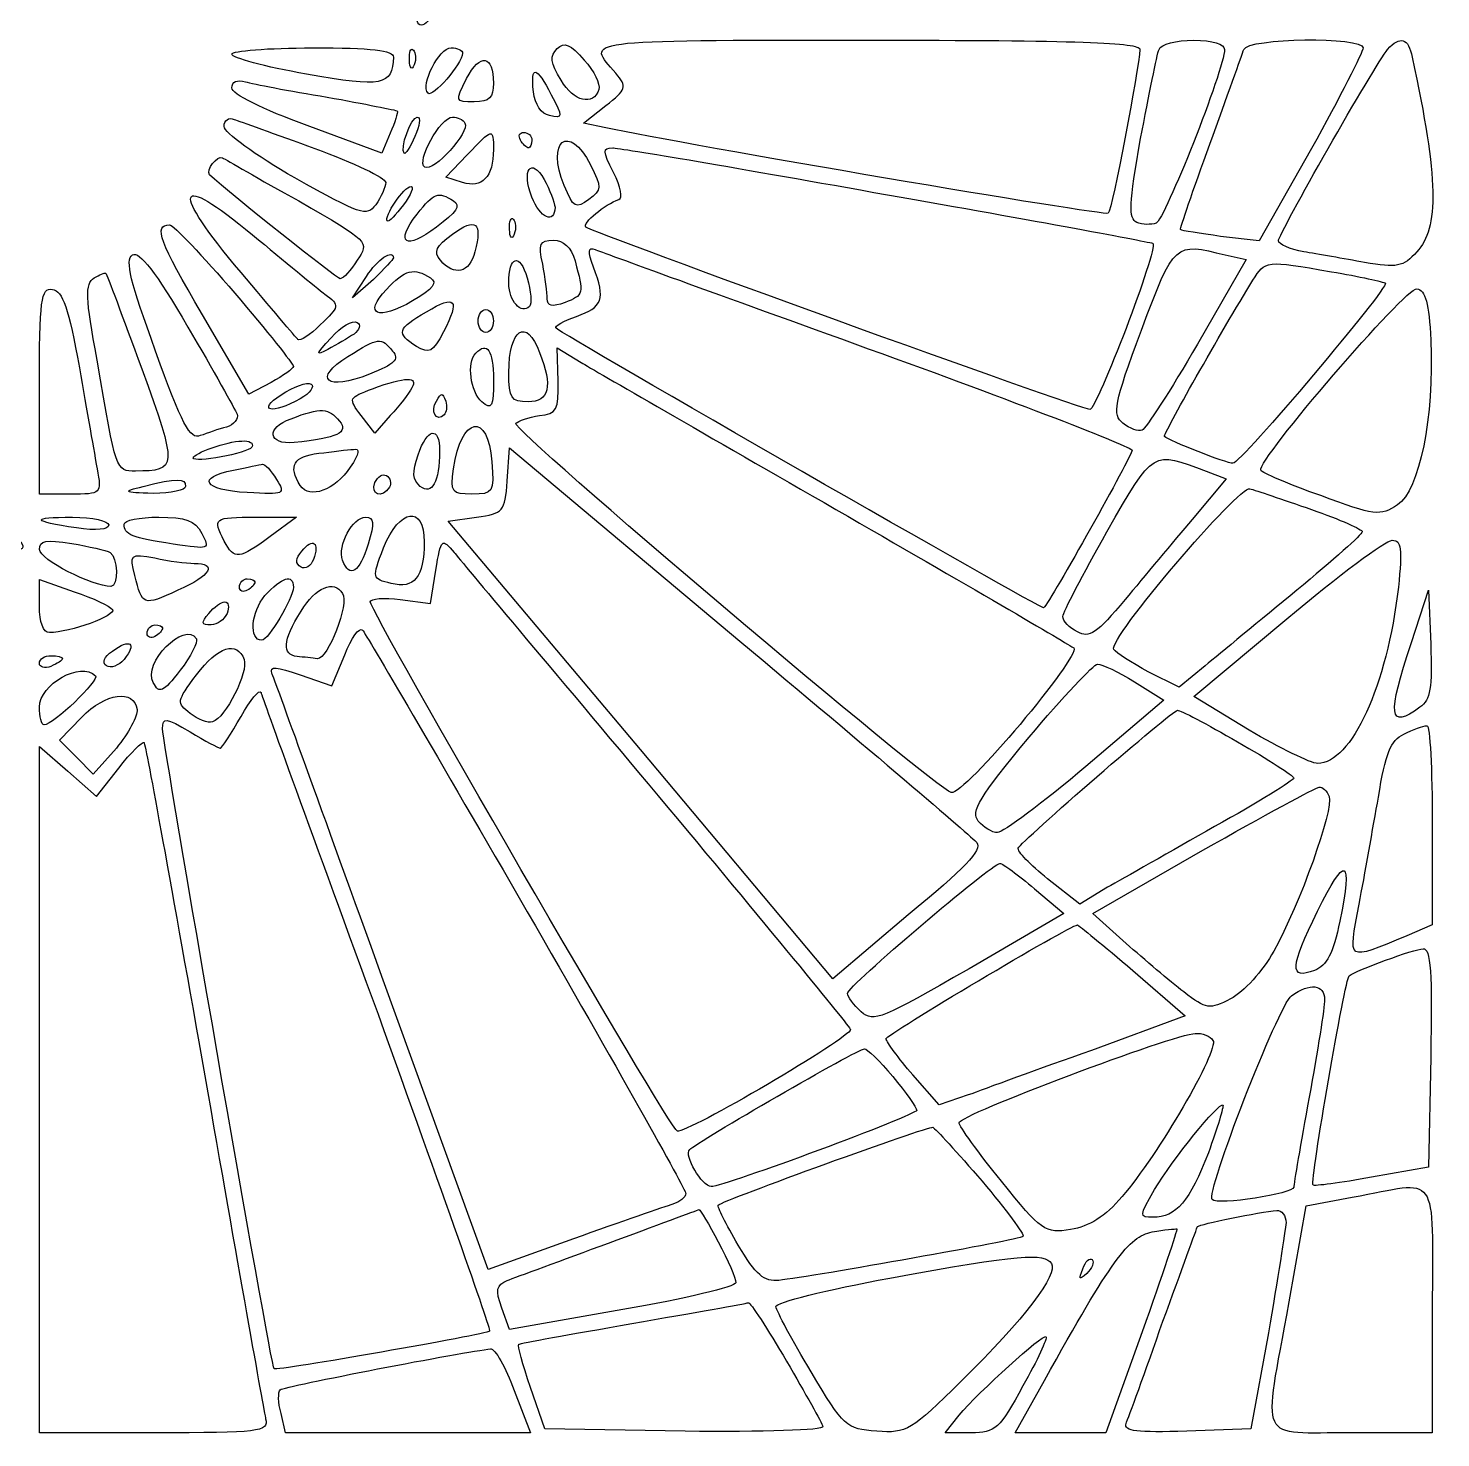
# Model space of a CAD drawing. Extents: x 10 to 239, y 73 to 305.
# Drawn here: x 121.5 to 173.3, y 106.7 to 158.4 of the extents above; entities that cross this region are included whole.
import ezdxf

# ---------------------------------------------------------------- set-up
doc = ezdxf.new("R2010")
doc.units = 0
doc.layers.get('0').update_dxf_attribs({"linetype": 'CONTINUOUS'})

msp = doc.modelspace()

# ---------------------------------------------------------------- linework, layer by layer
at = {"color": 7}
for points in [[(137.442222, 157.494111), (137.442222, 157.494111)], [(162.277778, 157.635222), (162.277778, 157.635222)], [(165.382222, 157.635222), (165.382222, 157.635222)], [(170.462222, 157.691667), (170.462222, 157.691667)], [(134.902222, 157.353), (134.902222, 157.353)], [(135.664222, 157.070778), (135.664222, 157.070778)], [(172.268444, 157.353), (172.268444, 157.353)], [(138.571111, 156.393444), (138.571111, 156.393444)], [(140.687778, 155.970111), (140.687778, 155.970111)], [(142.437556, 156.167667), (142.437556, 156.167667)], [(132.475111, 155.885444), (132.475111, 155.885444)], [(142.691556, 154.756556), (141.873111, 154.925889), (142.691556, 155.575)], [(137.526889, 154.925889), (137.526889, 154.925889)], [(134.789333, 154.559), (134.478889, 153.825222), (131.741333, 154.841222)], [(135.692444, 154.446111), (135.692444, 154.446111)], [(132.023556, 153.994556), (132.023556, 153.994556)], [(138.571111, 153.966333), (138.571111, 153.966333)], [(139.982222, 154.305), (139.982222, 154.305)], [(168.571333, 153.994556), (166.652222, 150.607889), (165.241111, 150.777222)], [(137.442222, 152.752778), (136.821333, 152.950333), (137.611556, 153.768778)], [(142.127111, 153.401889), (142.127111, 153.401889)], [(153.020889, 152.301222), (153.020889, 152.301222)], [(131.430889, 152.075444), (131.430889, 152.075444)], [(135.269111, 151.934333), (135.269111, 151.934333)], [(137.103556, 152.075444), (137.103556, 152.075444)], [(140.828889, 151.849667), (140.828889, 151.849667)], [(139.333111, 150.861889), (139.333111, 150.861889)], [(134.902222, 149.987), (134.902222, 149.987)], [(137.893778, 150.212778), (137.893778, 150.212778)], [(141.562667, 149.874111), (141.562667, 149.874111)], [(165.410444, 150.099889), (166.172444, 149.930556), (164.394444, 146.826111)], [(165.410444, 150.099889), (165.410444, 150.099889)], [(134.168444, 149.196778), (133.406444, 148.519444), (133.914444, 149.309667)], [(136.256889, 149.253222), (136.256889, 149.253222)], [(169.305111, 149.479), (169.305111, 149.479)], [(129.088444, 148.688778), (129.088444, 148.688778)], [(132.390444, 148.660556), (132.390444, 148.660556)], [(139.897556, 148.209), (139.897556, 148.209)], [(130.414889, 145.415), (129.596444, 144.991667), (127.903111, 147.898556)], [(138.571111, 147.672778), (138.571111, 147.672778)], [(133.462889, 147.193), (133.462889, 147.193)], [(136.736667, 147.277667), (136.736667, 147.277667)], [(140.941778, 145.471444), (140.913556, 146.685), (141.788444, 146.148778)], [(152.315333, 146.656778), (152.315333, 146.656778)], [(172.945778, 146.967222), (172.945778, 146.967222)], [(134.874, 146.572111), (134.874, 146.572111)], [(140.264444, 146.515667), (140.264444, 146.515667)], [(123.387556, 145.951222), (123.387556, 145.951222)], [(125.673556, 145.923), (125.673556, 145.923)], [(123.048889, 141.322778), (121.92, 141.322778), (121.92, 145.104556)], [(135.579556, 145.217444), (135.579556, 145.217444)], [(138.571111, 145.527889), (138.571111, 145.527889)], [(131.487333, 144.822333), (131.487333, 144.822333)], [(129.173111, 144.257889), (129.173111, 144.257889)], [(134.789333, 144.201444), (134.224889, 143.552333), (133.716889, 144.201444)], [(136.764889, 144.229667), (136.764889, 144.229667)], [(132.926667, 144.003889), (132.926667, 144.003889)], [(129.709333, 143.044333), (129.709333, 143.044333)], [(139.079111, 141.802556), (139.163778, 143.016111), (147.602222, 135.932333)], [(136.595556, 142.903222), (136.595556, 142.903222)], [(138.514667, 142.508111), (138.514667, 142.508111)], [(133.321778, 142.310556), (133.321778, 142.310556)], [(164.704889, 142.169444), (165.438667, 141.887222), (164.196889, 140.391444)], [(164.704889, 142.169444), (164.704889, 142.169444)], [(127.282222, 141.605), (127.282222, 141.605)], [(130.612444, 141.859), (130.612444, 141.859)], [(134.761111, 141.576778), (134.761111, 141.576778)], [(129.878667, 140.476111), (131.346222, 140.476111), (130.386667, 139.770556), (130.386667, 139.770556)], [(153.782889, 125.885222), (151.017111, 123.542778), (143.961556, 131.953), (136.906, 140.335), (137.950222, 140.476111)], [(151.13, 140.758333), (151.13, 140.758333)], [(168.571333, 140.758333), (168.571333, 140.758333)], [(124.46, 140.193889), (124.46, 140.193889)], [(127.874889, 139.883444), (127.874889, 139.883444)], [(133.970889, 139.488333), (133.970889, 139.488333)], [(136.031111, 139.573), (136.031111, 139.573)], [(124.516444, 139.177889), (124.516444, 139.177889)], [(131.967111, 138.923889), (131.967111, 138.923889)], [(127.592667, 138.782778), (127.592667, 138.782778)], [(135.156222, 137.456333), (136.256889, 137.315222), (136.454444, 138.528778)], [(121.92, 137.202333), (121.92, 138.190111), (123.19, 137.738556)], [(129.822222, 138.105444), (129.822222, 138.105444)], [(131.233333, 137.907889), (131.233333, 137.907889)], [(171.760444, 137.907889), (171.760444, 137.907889)], [(172.240222, 135.875889), (172.861111, 137.795), (172.945778, 135.819444)], [(133.039556, 137.682111), (133.039556, 137.682111)], [(124.601111, 137.089444), (124.601111, 137.089444)], [(128.806222, 136.948333), (128.806222, 136.948333)], [(126.435556, 136.412111), (126.435556, 136.412111)], [(166.285333, 132.658556), (164.253333, 133.900333), (167.668222, 136.750778)], [(127.677333, 136.017), (127.677333, 136.017)], [(122.766667, 135.283222), (122.766667, 135.283222)], [(125.024444, 135.255), (125.024444, 135.255)], [(129.427111, 135.255), (129.427111, 135.255)], [(131.487333, 134.690556), (132.644444, 134.295444), (133.124222, 135.424333)], [(164.676667, 135.029222), (163.717111, 134.239), (162.588222, 134.803444)], [(123.980222, 134.662333), (123.980222, 134.662333)], [(162.080222, 134.436556), (163.152667, 133.759222), (160.302222, 131.332111)], [(162.080222, 134.436556), (162.080222, 134.436556)], [(124.742222, 132.009444), (123.895556, 131.049889), (123.274667, 131.670778), (122.653778, 132.291667), (123.472222, 133.138333)], [(125.504222, 133.420556), (125.504222, 133.420556)], [(172.550667, 133.505222), (172.550667, 133.505222)], [(165.862, 132.235222), (165.862, 132.235222)], [(126.125111, 106.891667), (121.92, 106.891667), (121.92, 119.478778), (121.92, 132.065889), (122.964222, 131.162778), (124.008444, 130.231444), (124.826889, 131.275667)], [(144.610667, 130.259667), (144.610667, 130.259667)], [(169.220444, 130.231444), (169.220444, 130.231444)], [(173.002222, 129.187222), (173.002222, 125.518333), (172.070889, 125.123222)], [(173.002222, 129.187222), (173.002222, 129.187222)], [(156.294667, 128.538111), (156.294667, 128.538111)], [(161.769778, 124.841), (160.556222, 125.941667), (164.592, 128.255889)], [(161.092444, 126.901222), (160.076444, 126.280333), (158.891111, 127.211667)], [(158.411333, 126.844778), (159.483778, 125.941667), (156.012444, 123.909667)], [(158.411333, 126.844778), (158.411333, 126.844778)], [(139.812889, 125.998111), (139.812889, 125.998111)], [(169.615556, 125.659444), (169.615556, 125.659444)], [(162.023778, 123.853222), (163.942889, 122.188111), (160.499778, 120.918111)], [(162.023778, 123.853222), (162.023778, 123.853222)], [(141.506222, 114.003667), (138.373556, 112.874778), (134.478889, 123.627444)], [(169.051111, 122.780778), (169.051111, 122.780778)], [(134.337778, 122.244556), (134.337778, 122.244556)], [(164.958889, 121.285), (164.958889, 121.285)], [(172.945778, 120.664111), (172.861111, 116.628333), (170.772667, 116.261444)], [(172.945778, 120.664111), (172.945778, 120.664111)], [(127.987778, 119.986778), (127.987778, 119.986778)], [(153.218444, 119.958556), (153.218444, 119.958556)], [(155.984222, 119.281222), (154.911778, 118.914333), (153.952222, 120.015)], [(164.789556, 117.164556), (164.789556, 117.164556)], [(156.492222, 116.120333), (156.492222, 116.120333)], [(167.752889, 111.689444), (168.373778, 115.217222), (170.067111, 115.527667)], [(167.64, 114.596333), (167.64, 114.596333)], [(146.812, 113.890778), (146.812, 113.890778)], [(159.032222, 113.100556), (159.032222, 113.100556)], [(160.330444, 112.733667), (160.330444, 112.733667)], [(143.312444, 111.407222), (139.163778, 110.673444), (138.881556, 111.463667)], [(173.002222, 111.407222), (173.002222, 106.891667), (170.038889, 106.891667)], [(173.002222, 111.407222), (173.002222, 111.407222)], [(162.362444, 110.588778), (161.036, 106.891667), (159.370889, 106.891667), (157.705778, 106.891667), (158.778222, 108.810778)], [(162.362444, 110.588778), (162.362444, 110.588778)], [(166.990889, 110.560556), (166.341778, 107.032778), (163.999333, 106.948111)], [(149.323778, 109.516333), (149.323778, 109.516333)], [(139.333111, 108.443889), (139.925778, 106.891667), (135.438444, 106.891667), (130.951111, 106.891667), (130.781778, 107.597222)], [(139.333111, 108.443889), (139.333111, 108.443889)], [(145.598444, 106.948111), (140.462, 107.032778), (139.925778, 108.556778)], [(157.988, 108.613222), (157.988, 108.613222)], [(156.097111, 106.891667), (155.137556, 106.891667), (155.645556, 107.540778)]]:
    msp.add_lwpolyline(points, dxfattribs=at)
for points in [[(136.567333, 159.413222), (136.256889, 158.538333), (135.748889, 158.199667), (135.748889, 158.905222)], [(143.058444, 156.760333), (141.957778, 158.002111), (141.647333, 157.973889), (152.230667, 157.973889)], [(166.087778, 157.635222), (166.228889, 158.058556), (170.462222, 158.115), (170.462222, 157.691667)], [(171.365333, 157.635222), (171.816889, 158.143222), (172.127333, 158.058556), (172.268444, 157.353)], [(128.975556, 157.465889), (128.975556, 157.578778), (130.302, 157.691667), (131.938889, 157.691667)], [(131.938889, 157.691667), (134.112, 157.691667), (134.902222, 157.607), (134.902222, 157.353)], [(135.494889, 157.240111), (135.466667, 157.550556), (135.551333, 157.719889), (135.636, 157.607)], [(135.636, 157.607), (135.720667, 157.522333), (135.748889, 157.268333), (135.664222, 157.070778)], [(136.172222, 156.026556), (135.89, 156.337), (136.567333, 157.691667), (137.018889, 157.691667)], [(137.442222, 157.494111), (137.414, 157.099), (136.341556, 155.857222), (136.172222, 156.026556)], [(137.018889, 157.691667), (137.244667, 157.691667), (137.442222, 157.607), (137.442222, 157.494111)], [(137.583333, 156.562778), (138.091333, 157.522333), (138.571111, 157.437667), (138.571111, 156.393444)], [(141.054667, 156.506333), (140.659556, 157.155444), (140.631333, 157.381222), (140.913556, 157.663444)], [(140.913556, 157.663444), (141.167556, 157.917444), (141.393333, 157.832778), (141.901333, 157.240111)], [(152.230667, 157.973889), (160.076444, 157.973889), (162.277778, 157.889222), (162.277778, 157.635222)], [(162.277778, 157.635222), (162.249556, 156.929667), (161.261778, 151.765), (161.120667, 151.623889)], [(162.306, 154.361444), (162.616444, 155.970111), (162.898667, 157.437667), (162.983333, 157.635222)], [(165.382222, 157.635222), (165.382222, 156.901444), (163.180889, 151.369889), (162.870444, 151.257)], [(162.983333, 157.635222), (163.039778, 157.832778), (163.604222, 157.973889), (164.253333, 157.973889)], [(164.253333, 157.973889), (164.958889, 157.973889), (165.382222, 157.832778), (165.382222, 157.635222)], [(164.846, 154.163889), (165.466889, 155.885444), (166.031333, 157.437667), (166.087778, 157.635222)], [(167.357778, 150.607889), (167.357778, 150.861889), (170.885556, 157.042556), (171.365333, 157.635222)], [(170.462222, 157.691667), (170.462222, 157.522333), (169.615556, 155.885444), (168.571333, 153.994556)], [(131.713111, 156.732111), (130.189111, 156.986111), (128.975556, 157.324778), (128.975556, 157.465889)], [(134.902222, 157.353), (134.874, 156.308778), (134.507111, 156.224111), (131.713111, 156.732111)], [(135.664222, 157.070778), (135.579556, 156.845), (135.494889, 156.929667), (135.494889, 157.240111)], [(140.038667, 156.083), (139.925778, 157.070778), (140.151556, 157.042556), (140.687778, 155.970111)], [(141.901333, 157.240111), (142.268222, 156.845), (142.494, 156.365222), (142.437556, 156.167667)], [(172.268444, 157.353), (173.228, 152.865667), (173.256222, 151.087667), (172.437778, 150.212778)], [(128.975556, 156.224111), (128.975556, 156.449889), (129.173111, 156.534556), (129.483556, 156.449889)], [(129.483556, 156.449889), (129.737556, 156.365222), (131.092222, 156.111222), (132.475111, 155.885444)], [(137.865556, 155.716111), (137.16, 155.716111), (137.16, 155.716111), (137.583333, 156.562778)], [(142.437556, 156.167667), (142.24, 155.546778), (141.506222, 155.716111), (141.054667, 156.506333)], [(142.691556, 155.575), (143.453556, 156.167667), (143.481778, 156.252333), (143.058444, 156.760333)], [(131.741333, 154.841222), (130.104444, 155.433889), (128.975556, 155.998333), (128.975556, 156.224111)], [(138.571111, 156.393444), (138.571111, 155.857222), (138.43, 155.716111), (137.865556, 155.716111)], [(140.631333, 155.208111), (140.320889, 155.264556), (140.095111, 155.603222), (140.038667, 156.083)], [(140.687778, 155.970111), (141.139333, 155.151667), (141.111111, 155.095222), (140.631333, 155.208111)], [(132.475111, 155.885444), (133.858, 155.631444), (135.015111, 155.405667), (135.043333, 155.377444)], [(128.693333, 154.813), (128.693333, 155.038778), (128.862667, 155.151667), (129.060222, 155.067)], [(129.060222, 155.067), (129.229556, 155.010556), (130.584222, 154.530778), (132.023556, 153.994556)], [(135.043333, 155.377444), (135.071556, 155.321), (134.958667, 154.954111), (134.789333, 154.559)], [(135.297333, 153.825222), (135.128, 153.994556), (135.551333, 155.151667), (135.777111, 155.151667)], [(135.777111, 155.151667), (135.918222, 155.151667), (135.861778, 154.841222), (135.692444, 154.446111)], [(136.059333, 153.317222), (135.720667, 153.514778), (136.623778, 155.151667), (137.075333, 155.151667)], [(137.526889, 154.925889), (137.724444, 154.615444), (136.369778, 153.119667), (136.059333, 153.317222)], [(137.075333, 155.151667), (137.244667, 155.151667), (137.470444, 155.067), (137.526889, 154.925889)], [(141.167556, 152.639889), (140.490222, 154.276778), (141.336889, 154.954111), (142.127111, 153.401889)], [(131.289778, 152.922111), (129.850444, 153.740556), (128.693333, 154.587222), (128.693333, 154.813)], [(135.692444, 154.446111), (135.523111, 154.051), (135.325556, 153.768778), (135.297333, 153.825222)], [(137.611556, 153.768778), (138.542889, 154.756556), (138.571111, 154.756556), (138.571111, 153.966333)], [(139.558889, 154.305), (139.474222, 154.474333), (139.530667, 154.587222), (139.671778, 154.587222)], [(139.671778, 154.587222), (139.841111, 154.587222), (139.982222, 154.474333), (139.982222, 154.305)], [(161.120667, 151.623889), (161.007778, 151.511), (145.598444, 154.135667), (142.691556, 154.756556)], [(132.023556, 153.994556), (133.434667, 153.486556), (134.62, 152.922111), (134.62, 152.752778)], [(138.571111, 153.966333), (138.571111, 152.950333), (138.147778, 152.527), (137.442222, 152.752778)], [(139.869333, 154.022778), (139.784667, 154.022778), (139.643556, 154.163889), (139.558889, 154.305)], [(139.982222, 154.305), (139.982222, 154.163889), (139.925778, 154.022778), (139.869333, 154.022778)], [(142.973778, 153.119667), (142.578667, 153.909889), (142.550444, 154.022778), (142.945556, 154.022778)], [(142.945556, 154.022778), (143.171333, 154.022778), (147.715111, 153.260778), (153.020889, 152.301222)], [(162.164889, 151.285222), (161.854444, 151.426333), (161.882667, 151.962556), (162.306, 154.361444)], [(163.773556, 151.031222), (163.745333, 151.059444), (164.225111, 152.470556), (164.846, 154.163889)], [(128.157111, 153.035), (128.016, 153.204333), (128.439333, 153.768778), (128.636889, 153.655889)], [(128.636889, 153.655889), (128.749778, 153.599444), (129.991556, 152.865667), (131.430889, 152.075444)], [(139.982222, 152.216556), (139.587111, 153.204333), (139.954, 153.712333), (140.433778, 152.865667)], [(142.127111, 153.401889), (142.550444, 152.555222), (142.550444, 152.498778), (142.070667, 152.131889)], [(129.314222, 149.450778), (126.689556, 152.555222), (126.887111, 153.204333), (129.737556, 150.833667)], [(132.954889, 149.225), (132.813778, 149.225), (128.975556, 152.301222), (128.157111, 153.035)], [(134.253111, 151.934333), (133.914444, 151.482778), (133.716889, 151.567444), (131.289778, 152.922111)], [(140.433778, 152.865667), (140.631333, 152.498778), (140.800667, 152.019), (140.828889, 151.849667)], [(143.171333, 152.131889), (143.312444, 152.160111), (143.256, 152.583444), (142.973778, 153.119667)], [(134.62, 152.752778), (134.62, 152.583444), (134.450667, 152.216556), (134.253111, 151.934333)], [(134.676444, 151.341667), (134.535333, 151.482778), (135.297333, 152.611667), (135.551333, 152.611667)], [(135.551333, 152.611667), (135.664222, 152.611667), (135.551333, 152.301222), (135.269111, 151.934333)], [(135.777111, 151.595667), (136.398, 152.385889), (136.539111, 152.442333), (137.103556, 152.075444)], [(142.070667, 152.131889), (141.590889, 151.765), (141.506222, 151.821444), (141.167556, 152.639889)], [(153.020889, 152.301222), (158.354889, 151.369889), (162.729333, 150.551444), (162.757556, 150.523222)], [(131.430889, 152.075444), (134.027333, 150.579667), (134.027333, 150.579667), (133.575778, 149.902333)], [(135.269111, 151.934333), (134.986889, 151.567444), (134.732889, 151.285222), (134.676444, 151.341667)], [(137.103556, 152.075444), (137.385778, 151.906111), (137.216444, 151.652111), (136.482667, 151.115889)], [(140.828889, 151.849667), (140.828889, 151.200556), (140.264444, 151.454556), (139.982222, 152.216556)], [(141.957778, 151.115889), (141.816667, 151.257), (142.663333, 151.962556), (143.171333, 152.131889)], [(136.482667, 151.115889), (135.353778, 150.241), (134.930444, 150.523222), (135.777111, 151.595667)], [(137.075333, 150.861889), (137.922, 151.482778), (138.176, 151.285222), (137.893778, 150.212778)], [(139.163778, 151.031222), (139.135556, 151.341667), (139.220222, 151.511), (139.304889, 151.398111)], [(139.304889, 151.398111), (139.389556, 151.313444), (139.417778, 151.059444), (139.333111, 150.861889)], [(162.870444, 151.257), (162.701111, 151.200556), (162.362444, 151.200556), (162.164889, 151.285222)], [(127.903111, 147.898556), (126.322667, 150.579667), (126.096889, 151.200556), (126.689556, 151.200556)], [(126.689556, 151.200556), (126.830667, 151.200556), (127.903111, 150.071667), (129.088444, 148.688778)], [(129.737556, 150.833667), (130.894667, 149.874111), (132.08, 148.886333), (132.390444, 148.660556)], [(136.623778, 149.902333), (136.369778, 150.212778), (136.454444, 150.410333), (137.075333, 150.861889)], [(139.333111, 150.861889), (139.248444, 150.636111), (139.163778, 150.720778), (139.163778, 151.031222)], [(160.443333, 144.427222), (160.104667, 144.427222), (142.183556, 150.918333), (141.957778, 151.115889)], [(165.241111, 150.777222), (164.479111, 150.890111), (163.801778, 150.974778), (163.773556, 151.031222)], [(125.334889, 150.099889), (125.588889, 150.241), (126.181556, 149.479), (127.366889, 147.447)], [(133.914444, 149.309667), (134.309556, 149.930556), (134.902222, 150.325667), (134.902222, 149.987)], [(140.377333, 149.761222), (140.208, 150.495), (140.264444, 150.636111), (140.772444, 150.636111)], [(140.772444, 150.636111), (141.139333, 150.636111), (141.421556, 150.382111), (141.562667, 149.874111)], [(142.24, 149.648333), (142.014222, 150.241), (142.042444, 150.382111), (142.296444, 150.297444)], [(142.296444, 150.297444), (142.494, 150.212778), (147.009556, 148.575889), (152.315333, 146.656778)], [(162.757556, 150.523222), (162.955111, 150.325667), (160.697333, 144.427222), (160.443333, 144.427222)], [(162.334222, 147.334111), (163.547778, 150.579667), (163.547778, 150.551444), (165.410444, 150.099889)], [(168.289111, 150.212778), (167.781111, 150.297444), (167.357778, 150.495), (167.357778, 150.607889)], [(126.181556, 146.572111), (125.250222, 149.112111), (125.052667, 149.902333), (125.334889, 150.099889)], [(133.575778, 149.902333), (133.35, 149.535444), (133.067778, 149.225), (132.954889, 149.225)], [(134.902222, 149.987), (134.902222, 149.930556), (134.563556, 149.591889), (134.168444, 149.196778)], [(137.893778, 150.212778), (137.696222, 149.422556), (137.131778, 149.309667), (136.623778, 149.902333)], [(139.135556, 149.055667), (139.135556, 150.071667), (139.530667, 150.184556), (139.812889, 149.253222)], [(140.546667, 148.491222), (140.546667, 148.688778), (140.462, 149.281444), (140.377333, 149.761222)], [(141.562667, 149.874111), (141.901333, 148.688778), (141.873111, 148.604111), (141.195778, 148.350111)], [(166.426444, 149.168556), (166.878, 149.902333), (166.878, 149.902333), (169.305111, 149.479)], [(170.518667, 149.817667), (169.784889, 149.958778), (168.768889, 150.128111), (168.289111, 150.212778)], [(172.437778, 150.212778), (171.929778, 149.648333), (171.704, 149.620111), (170.518667, 149.817667)], [(124.036667, 146.233444), (123.613333, 148.547667), (123.585111, 149.027444), (123.923778, 149.253222)], [(123.923778, 149.253222), (124.121333, 149.366111), (124.318889, 149.450778), (124.347111, 149.422556)], [(124.347111, 149.422556), (124.403556, 149.394333), (124.968, 147.813889), (125.673556, 145.923)], [(131.402667, 146.995444), (131.346222, 147.051889), (130.386667, 148.180778), (129.314222, 149.450778)], [(134.648222, 148.829889), (135.325556, 149.563667), (135.664222, 149.648333), (136.256889, 149.253222)], [(136.256889, 149.253222), (136.539111, 149.083889), (136.369778, 148.858111), (135.607778, 148.406556)], [(139.812889, 149.253222), (139.954, 148.773444), (139.982222, 148.293667), (139.897556, 148.209)], [(141.619111, 147.842111), (142.578667, 148.180778), (142.691556, 148.463), (142.24, 149.648333)], [(169.305111, 149.479), (170.321111, 149.309667), (171.224222, 149.112111), (171.280667, 149.055667)], [(121.92, 145.104556), (121.92, 148.519444), (121.976444, 148.886333), (122.399778, 148.829889)], [(122.399778, 148.829889), (122.766667, 148.773444), (122.992444, 148.152556), (123.387556, 145.951222)], [(129.088444, 148.688778), (130.273778, 147.305889), (131.233333, 146.092333), (131.233333, 146.007667)], [(135.607778, 148.406556), (134.337778, 147.672778), (133.773333, 147.898556), (134.648222, 148.829889)], [(139.897556, 148.209), (139.587111, 147.898556), (139.135556, 148.406556), (139.135556, 149.055667)], [(163.180889, 143.439444), (163.124444, 143.495889), (165.269333, 147.305889), (166.426444, 149.168556)], [(171.280667, 149.055667), (171.421778, 148.914556), (165.974889, 142.451667), (165.692667, 142.451667)], [(166.708667, 142.197667), (166.595778, 142.592778), (172.042667, 148.914556), (172.437778, 148.858111)], [(172.437778, 148.858111), (172.748222, 148.801667), (172.889333, 148.321889), (172.945778, 146.967222)], [(132.390444, 148.660556), (132.954889, 148.237222), (132.926667, 148.209), (132.221111, 147.531667)], [(136.115778, 148.011444), (137.188222, 148.660556), (137.357556, 148.463), (136.736667, 147.277667)], [(141.195778, 148.350111), (140.716, 148.180778), (140.546667, 148.209), (140.546667, 148.491222)], [(132.616222, 147.051889), (132.983111, 147.475222), (133.406444, 147.729222), (133.575778, 147.616333)], [(135.748889, 146.741444), (134.986889, 147.221222), (135.043333, 147.390556), (136.115778, 148.011444)], [(138.006667, 147.672778), (138.006667, 147.898556), (138.147778, 148.096111), (138.288889, 148.096111)], [(138.288889, 147.249444), (138.147778, 147.249444), (138.006667, 147.447), (138.006667, 147.672778)], [(138.288889, 148.096111), (138.458222, 148.096111), (138.571111, 147.898556), (138.571111, 147.672778)], [(138.571111, 147.672778), (138.571111, 147.447), (138.458222, 147.249444), (138.288889, 147.249444)], [(139.135556, 145.781889), (139.135556, 147.390556), (139.784667, 147.813889), (140.264444, 146.515667)], [(140.857111, 147.418778), (140.800667, 147.475222), (141.139333, 147.672778), (141.619111, 147.842111)], [(127.366889, 147.447), (128.298222, 145.866556), (129.088444, 144.427222), (129.173111, 144.257889)], [(132.221111, 147.531667), (131.854222, 147.164778), (131.459111, 146.910778), (131.402667, 146.995444)], [(133.462889, 147.193), (133.237111, 147.051889), (132.813778, 146.797889), (132.503333, 146.628556)], [(133.575778, 147.616333), (133.716889, 147.531667), (133.660444, 147.362333), (133.462889, 147.193)], [(136.736667, 147.277667), (136.341556, 146.515667), (136.228667, 146.459222), (135.748889, 146.741444)], [(158.75, 137.145889), (158.693556, 137.089444), (141.139333, 147.136556), (140.857111, 147.418778)], [(161.656889, 143.919222), (161.261778, 144.257889), (161.318222, 144.596556), (162.334222, 147.334111)], [(132.503333, 146.628556), (132.023556, 146.374556), (132.051778, 146.431), (132.616222, 147.051889)], [(133.237111, 146.374556), (134.366, 147.080111), (134.450667, 147.080111), (134.874, 146.572111)], [(137.922, 146.487444), (138.345333, 146.939), (138.571111, 146.600333), (138.571111, 145.527889)], [(152.315333, 146.656778), (157.649333, 144.737667), (161.995556, 143.044333), (161.995556, 142.931444)], [(164.394444, 146.826111), (163.406667, 145.132778), (162.475333, 143.693444), (162.362444, 143.665222)], [(172.945778, 146.967222), (173.086889, 144.145), (172.522444, 141.463889), (171.732222, 140.927667)], [(125.447778, 142.169444), (124.714, 142.169444), (124.742222, 142.113), (124.036667, 146.233444)], [(127.818444, 143.467667), (127.451556, 143.298333), (127.141111, 143.891), (126.181556, 146.572111)], [(134.027333, 145.725444), (132.446889, 145.076333), (131.910667, 145.556111), (133.237111, 146.374556)], [(134.874, 146.572111), (135.128, 146.261667), (134.958667, 146.092333), (134.027333, 145.725444)], [(138.147778, 144.709444), (137.724444, 145.076333), (137.583333, 146.148778), (137.922, 146.487444)], [(140.264444, 146.515667), (140.744222, 145.273889), (140.631333, 144.709444), (139.841111, 144.709444)], [(141.788444, 146.148778), (142.268222, 145.866556), (146.473333, 143.439444), (151.13, 140.758333)], [(123.387556, 145.951222), (123.641556, 144.427222), (123.952, 142.733889), (124.036667, 142.254111)], [(125.673556, 145.923), (127, 142.282333), (126.971778, 142.169444), (125.447778, 142.169444)], [(131.233333, 146.007667), (131.233333, 145.923), (130.866444, 145.669), (130.414889, 145.415)], [(134.140222, 145.189222), (135.353778, 145.640778), (135.833556, 145.640778), (135.579556, 145.217444)], [(139.841111, 144.709444), (139.220222, 144.709444), (139.135556, 144.822333), (139.135556, 145.781889)], [(130.781778, 144.963444), (131.261556, 145.273889), (131.741333, 145.443222), (131.882444, 145.358556)], [(131.882444, 145.358556), (132.023556, 145.273889), (131.854222, 145.019889), (131.487333, 144.822333)], [(133.716889, 144.201444), (133.237111, 144.850556), (133.265333, 144.850556), (134.140222, 145.189222)], [(135.579556, 145.217444), (135.466667, 145.019889), (135.128, 144.568333), (134.789333, 144.201444)], [(136.482667, 144.737667), (136.652, 145.048111), (136.708444, 145.048111), (136.821333, 144.737667)], [(138.571111, 145.527889), (138.571111, 144.511889), (138.514667, 144.399), (138.147778, 144.709444)], [(140.264444, 144.201444), (140.885333, 144.286111), (140.97, 144.399), (140.941778, 145.471444)], [(131.487333, 144.822333), (130.443111, 144.229667), (129.878667, 144.370778), (130.781778, 144.963444)], [(136.764889, 144.229667), (136.482667, 143.947444), (136.228667, 144.370778), (136.482667, 144.737667)], [(136.821333, 144.737667), (136.877778, 144.540111), (136.849556, 144.314333), (136.764889, 144.229667)], [(129.173111, 144.257889), (129.229556, 144.088556), (129.060222, 143.862778), (128.778, 143.778111)], [(131.261556, 143.213667), (130.302, 143.129), (130.217333, 143.749889), (131.148667, 144.088556)], [(131.148667, 144.088556), (132.249333, 144.511889), (132.531556, 144.483667), (132.926667, 144.003889)], [(137.103556, 142.254111), (137.385778, 144.173222), (138.373556, 144.370778), (138.514667, 142.508111)], [(139.389556, 143.919222), (139.474222, 144.003889), (139.869333, 144.145), (140.264444, 144.201444)], [(128.778, 143.778111), (128.495778, 143.721667), (128.072444, 143.552333), (127.818444, 143.467667)], [(132.926667, 144.003889), (133.265333, 143.580556), (132.870222, 143.383), (131.261556, 143.213667)], [(135.805333, 142.762111), (136.144, 143.749889), (136.595556, 143.834556), (136.595556, 142.903222)], [(155.363333, 130.372556), (154.770667, 130.513667), (139.192, 143.721667), (139.389556, 143.919222)], [(162.362444, 143.665222), (162.221333, 143.608778), (161.910889, 143.721667), (161.656889, 143.919222)], [(127.564444, 142.649222), (127.564444, 142.818556), (128.806222, 143.270111), (129.342444, 143.270111)], [(129.709333, 143.044333), (129.568222, 142.818556), (127.564444, 142.451667), (127.564444, 142.649222)], [(129.342444, 143.270111), (129.624667, 143.298333), (129.794, 143.185444), (129.709333, 143.044333)], [(133.434667, 142.959667), (133.688667, 143.016111), (133.660444, 142.818556), (133.321778, 142.310556)], [(161.064222, 139.939889), (162.814, 142.987889), (162.729333, 142.903222), (164.704889, 142.169444)], [(165.692667, 142.451667), (165.466889, 142.451667), (163.350222, 143.270111), (163.180889, 143.439444)], [(131.487333, 141.633222), (131.035778, 142.367), (131.233333, 142.705667), (132.164667, 142.818556)], [(132.164667, 142.818556), (132.644444, 142.875), (133.237111, 142.959667), (133.434667, 142.959667)], [(135.89, 141.605), (135.607778, 141.859), (135.579556, 142.113), (135.805333, 142.762111)], [(136.595556, 142.903222), (136.595556, 141.774333), (136.313333, 141.266333), (135.89, 141.605)], [(138.514667, 142.508111), (138.599333, 141.379222), (138.571111, 141.322778), (137.780889, 141.322778)], [(161.995556, 142.931444), (161.995556, 142.733889), (159.004, 137.399889), (158.75, 137.145889)], [(124.036667, 142.254111), (124.206, 141.322778), (124.206, 141.322778), (123.048889, 141.322778)], [(129.54, 141.379222), (127.931333, 141.463889), (127.649111, 141.943667), (129.032, 142.197667)], [(129.032, 142.197667), (129.54, 142.310556), (130.019778, 142.395222), (130.104444, 142.423444)], [(130.104444, 142.423444), (130.189111, 142.423444), (130.414889, 142.197667), (130.612444, 141.859)], [(133.321778, 142.310556), (132.757333, 141.463889), (131.826, 141.125222), (131.487333, 141.633222)], [(134.224889, 141.746111), (134.337778, 141.971889), (134.507111, 142.084778), (134.648222, 142.000111)], [(134.648222, 142.000111), (134.789333, 141.915444), (134.845778, 141.717889), (134.761111, 141.576778)], [(137.780889, 141.322778), (137.047111, 141.322778), (136.990667, 141.379222), (137.103556, 142.254111)], [(168.91, 141.266333), (167.724667, 141.689667), (166.736889, 142.113), (166.708667, 142.197667)], [(126.096889, 141.351), (124.968, 141.379222), (124.939778, 141.407444), (125.73, 141.605)], [(125.73, 141.605), (126.971778, 141.915444), (127.282222, 141.915444), (127.282222, 141.605)], [(127.282222, 141.605), (127.282222, 141.463889), (126.746, 141.351), (126.096889, 141.351)], [(130.612444, 141.859), (130.951111, 141.322778), (130.922889, 141.294556), (129.54, 141.379222)], [(134.761111, 141.576778), (134.478889, 141.153444), (134.055556, 141.294556), (134.224889, 141.746111)], [(137.950222, 140.476111), (138.938, 140.617222), (138.994444, 140.673667), (139.079111, 141.802556)], [(161.318222, 135.621889), (161.092444, 135.988778), (165.946667, 141.661444), (166.313556, 141.520333)], [(166.313556, 141.520333), (166.511111, 141.463889), (167.498889, 141.125222), (168.571333, 140.758333)], [(134.535333, 139.347222), (135.128, 140.814778), (136.031111, 140.927667), (136.031111, 139.573)], [(171.732222, 140.927667), (171.083111, 140.504333), (170.885556, 140.532556), (168.91, 141.266333)], [(123.274667, 140.081), (121.609556, 140.335), (121.581333, 140.476111), (123.133556, 140.476111)], [(123.133556, 140.476111), (123.867333, 140.476111), (124.46, 140.335), (124.46, 140.193889)], [(125.024444, 140.222111), (125.024444, 140.363222), (125.588889, 140.476111), (126.294444, 140.476111)], [(126.294444, 140.476111), (127.282222, 140.476111), (127.620889, 140.363222), (127.874889, 139.883444)], [(128.693333, 139.601222), (128.27, 140.447889), (128.298222, 140.476111), (129.878667, 140.476111)], [(133.039556, 138.895667), (132.842, 139.431889), (133.406444, 140.476111), (133.886222, 140.476111)], [(133.886222, 140.476111), (134.196667, 140.476111), (134.224889, 140.278556), (133.970889, 139.488333)], [(151.13, 140.758333), (155.786667, 138.077222), (159.709556, 135.791222), (159.850667, 135.678333)], [(164.196889, 140.391444), (163.519556, 139.601222), (162.418889, 138.274778), (161.741556, 137.456333)], [(168.571333, 140.758333), (169.615556, 140.391444), (170.462222, 140.024556), (170.434, 139.939889)], [(124.46, 140.193889), (124.46, 140.024556), (124.008444, 139.968111), (123.274667, 140.081)], [(126.830667, 139.488333), (125.306667, 139.714111), (125.024444, 139.827), (125.024444, 140.222111)], [(127.874889, 139.883444), (128.185333, 139.290778), (128.157111, 139.290778), (126.830667, 139.488333)], [(159.455556, 136.835444), (159.455556, 136.976556), (160.189333, 138.387667), (161.064222, 139.939889)], [(170.434, 139.939889), (170.434, 139.855222), (169.361556, 138.895667), (168.035111, 137.795)], [(121.158, 139.657667), (121.666, 139.149667), (120.904, 139.149667), (119.803333, 139.657667)], [(121.92, 139.290778), (121.92, 139.629444), (122.145778, 139.657667), (123.105333, 139.516556)], [(123.105333, 139.516556), (123.726222, 139.403667), (124.375333, 139.262556), (124.516444, 139.177889)], [(130.386667, 139.770556), (129.229556, 138.923889), (129.088444, 138.895667), (128.693333, 139.601222)], [(131.543778, 139.234333), (131.938889, 139.742333), (132.221111, 139.544778), (131.967111, 138.923889)], [(133.970889, 139.488333), (133.660444, 138.444111), (133.293556, 138.218333), (133.039556, 138.895667)], [(134.817556, 138.049), (134.112, 138.218333), (134.112, 138.218333), (134.535333, 139.347222)], [(136.031111, 139.573), (136.031111, 138.274778), (135.664222, 137.823222), (134.817556, 138.049)], [(136.454444, 138.528778), (136.652, 139.714111), (136.680222, 139.714111), (137.131778, 139.177889)], [(167.668222, 136.750778), (169.559111, 138.331222), (171.280667, 139.629444), (171.534667, 139.629444)], [(171.534667, 139.629444), (171.873333, 139.629444), (171.901556, 139.319), (171.760444, 137.907889)], [(124.544667, 137.936111), (123.867333, 137.936111), (121.92, 138.923889), (121.92, 139.290778)], [(124.516444, 139.177889), (124.798667, 139.008556), (124.826889, 137.936111), (124.544667, 137.936111)], [(125.419556, 138.331222), (125.222, 139.121444), (125.250222, 139.149667), (126.153333, 138.980333)], [(126.153333, 138.980333), (126.661333, 138.867444), (127.310444, 138.782778), (127.592667, 138.782778)], [(131.515556, 138.641667), (131.289778, 138.782778), (131.318, 138.952111), (131.543778, 139.234333)], [(131.967111, 138.923889), (131.882444, 138.669889), (131.656667, 138.557), (131.515556, 138.641667)], [(137.131778, 139.177889), (137.385778, 138.867444), (140.744222, 134.859889), (144.610667, 130.259667)], [(127, 137.795), (125.701778, 137.202333), (125.701778, 137.230556), (125.419556, 138.331222)], [(127.592667, 138.782778), (128.467556, 138.782778), (128.213556, 138.331222), (127, 137.795)], [(130.189111, 137.597444), (130.81, 138.274778), (131.233333, 138.415889), (131.233333, 137.907889)], [(129.257778, 137.907889), (129.257778, 138.077222), (129.398889, 138.218333), (129.54, 138.218333)], [(129.54, 137.795), (129.398889, 137.710333), (129.257778, 137.766778), (129.257778, 137.907889)], [(129.54, 138.218333), (129.709333, 138.218333), (129.822222, 138.161889), (129.822222, 138.105444)], [(129.822222, 138.105444), (129.822222, 138.020778), (129.709333, 137.879667), (129.54, 137.795)], [(131.233333, 137.907889), (131.233333, 137.484556), (130.302, 135.960556), (130.076222, 135.960556)], [(131.515556, 137.033), (132.051778, 137.907889), (132.729111, 138.190111), (133.039556, 137.682111)], [(168.035111, 137.795), (166.708667, 136.722556), (165.212889, 135.452556), (164.676667, 135.029222)], [(171.760444, 137.907889), (171.337111, 134.295444), (170.038889, 131.445), (168.797111, 131.445)], [(123.19, 137.738556), (123.895556, 137.512778), (124.516444, 137.202333), (124.601111, 137.089444)], [(128.128889, 136.948333), (128.326444, 137.174111), (128.580444, 137.371667), (128.721556, 137.371667)], [(128.721556, 137.371667), (128.862667, 137.371667), (128.890889, 137.174111), (128.806222, 136.948333)], [(130.076222, 135.960556), (129.596444, 135.960556), (129.681111, 137.004778), (130.189111, 137.597444)], [(133.039556, 137.682111), (133.293556, 137.315222), (132.503333, 135.255), (132.108222, 135.283222)], [(134.055556, 137.371667), (134.055556, 137.484556), (134.563556, 137.541), (135.156222, 137.456333)], [(145.316222, 117.954778), (145.034, 118.039444), (134.055556, 137.004778), (134.055556, 137.371667)], [(161.741556, 137.456333), (160.697333, 136.214556), (160.415111, 136.017), (159.991778, 136.271)], [(122.286889, 136.242778), (122.061111, 136.242778), (121.92, 136.637889), (121.92, 137.202333)], [(124.601111, 137.089444), (124.742222, 136.863667), (123.048889, 136.242778), (122.286889, 136.242778)], [(128.213556, 136.525), (127.846667, 136.525), (127.846667, 136.609667), (128.128889, 136.948333)], [(128.806222, 136.948333), (128.693333, 136.722556), (128.439333, 136.525), (128.213556, 136.525)], [(131.374444, 135.367889), (130.81, 135.424333), (130.838222, 135.932333), (131.515556, 137.033)], [(159.991778, 136.271), (159.681333, 136.412111), (159.455556, 136.666111), (159.455556, 136.835444)], [(126.096889, 134.408333), (125.673556, 135.113889), (127.254, 136.694333), (127.677333, 136.017)], [(125.871111, 136.214556), (125.871111, 136.383889), (126.012222, 136.525), (126.153333, 136.525)], [(126.153333, 136.525), (126.322667, 136.525), (126.435556, 136.468556), (126.435556, 136.412111)], [(126.435556, 136.412111), (126.435556, 136.327444), (126.322667, 136.186333), (126.153333, 136.101667)], [(133.124222, 135.424333), (133.35, 136.045222), (133.660444, 136.468556), (133.773333, 136.327444)], [(133.773333, 136.327444), (133.886222, 136.214556), (136.595556, 131.557889), (139.812889, 125.998111)], [(124.601111, 135.565444), (125.250222, 136.045222), (125.504222, 135.847667), (125.024444, 135.255)], [(126.153333, 136.101667), (126.012222, 136.017), (125.871111, 136.073444), (125.871111, 136.214556)], [(127.677333, 136.017), (127.733778, 135.904111), (127.479778, 135.367889), (127.084667, 134.859889)], [(127.677333, 134.690556), (128.467556, 135.734778), (129.173111, 135.960556), (129.427111, 135.255)], [(147.602222, 135.932333), (152.230667, 132.065889), (156.153556, 128.735667), (156.294667, 128.538111)], [(172.550667, 133.505222), (171.393556, 132.658556), (171.337111, 133.194778), (172.240222, 135.875889)], [(172.945778, 135.819444), (173.002222, 134.210778), (172.945778, 133.787444), (172.550667, 133.505222)], [(121.92, 135.113889), (121.92, 135.283222), (122.117556, 135.396111), (122.343333, 135.396111)], [(122.343333, 135.396111), (122.569111, 135.396111), (122.766667, 135.339667), (122.766667, 135.283222)], [(122.766667, 135.283222), (122.766667, 135.226778), (122.569111, 135.113889), (122.343333, 135.001)], [(124.375333, 135.029222), (124.206, 135.142111), (124.290667, 135.339667), (124.601111, 135.565444)], [(125.024444, 135.255), (124.826889, 135.029222), (124.544667, 134.916333), (124.375333, 135.029222)], [(129.427111, 135.255), (129.596444, 134.803444), (128.749778, 133.110111), (128.27, 132.969)], [(132.108222, 135.283222), (131.938889, 135.311444), (131.600222, 135.339667), (131.374444, 135.367889)], [(159.850667, 135.678333), (160.132889, 135.396111), (155.814889, 130.259667), (155.363333, 130.372556)], [(162.588222, 134.803444), (161.967333, 135.142111), (161.402889, 135.509), (161.318222, 135.621889)], [(121.92, 133.505222), (121.92, 134.351889), (123.444, 135.198556), (123.980222, 134.662333)], [(122.343333, 135.001), (122.117556, 134.916333), (121.92, 134.972778), (121.92, 135.113889)], [(127.084667, 134.859889), (126.435556, 134.041444), (126.322667, 133.985), (126.096889, 134.408333)], [(127.451556, 133.279444), (126.943556, 133.674556), (126.943556, 133.702778), (127.677333, 134.690556)], [(130.443111, 134.747), (130.358444, 135.029222), (130.612444, 135.001), (131.487333, 134.690556)], [(134.478889, 123.627444), (132.334, 129.554111), (130.527778, 134.577667), (130.443111, 134.747)], [(158.213778, 132.404556), (159.455556, 133.872111), (160.584444, 135.085667), (160.725556, 135.085667)], [(160.725556, 135.085667), (160.894889, 135.085667), (161.487556, 134.803444), (162.080222, 134.436556)], [(123.980222, 134.662333), (124.121333, 134.493), (122.428, 132.856111), (122.089333, 132.856111)], [(123.472222, 133.138333), (124.347111, 134.041444), (125.391333, 134.182556), (125.504222, 133.420556)], [(129.314222, 133.166556), (129.652889, 133.787444), (129.991556, 134.182556), (130.048, 134.041444)], [(130.048, 134.041444), (130.076222, 133.900333), (132.023556, 128.566333), (134.337778, 122.244556)], [(122.089333, 132.856111), (122.004667, 132.856111), (121.92, 133.166556), (121.92, 133.505222)], [(125.504222, 133.420556), (125.532444, 133.194778), (125.193778, 132.545667), (124.742222, 132.009444)], [(126.435556, 132.715), (126.435556, 133.138333), (126.548444, 133.138333), (127.451556, 132.602111)], [(128.27, 132.969), (128.100667, 132.912556), (127.733778, 133.053667), (127.451556, 133.279444)], [(128.552222, 132.009444), (128.608667, 132.009444), (128.947333, 132.517444), (129.314222, 133.166556)], [(157.818667, 128.340556), (157.903333, 128.566333), (163.463111, 133.392333), (163.660667, 133.392333)], [(163.660667, 133.392333), (163.745333, 133.420556), (164.733111, 132.884333), (165.862, 132.235222)], [(130.527778, 109.234111), (130.414889, 109.347), (126.435556, 132.235222), (126.435556, 132.715)], [(168.797111, 131.445), (168.543111, 131.445), (167.414222, 132.009444), (166.285333, 132.658556)], [(171.958, 132.517444), (172.296667, 132.686778), (172.663556, 132.827889), (172.804667, 132.827889)], [(172.804667, 132.827889), (172.917556, 132.856111), (173.002222, 131.219222), (173.002222, 129.187222)], [(124.826889, 131.275667), (125.278444, 131.840111), (125.701778, 132.263444), (125.758222, 132.207)], [(125.758222, 132.207), (125.814667, 132.150556), (126.802444, 126.675444), (127.987778, 119.986778)], [(127.451556, 132.602111), (127.987778, 132.263444), (128.495778, 132.009444), (128.552222, 132.009444)], [(156.351111, 129.328333), (156.068889, 129.667), (156.379333, 130.203222), (158.213778, 132.404556)], [(165.862, 132.235222), (166.990889, 131.586111), (167.922222, 130.993444), (167.922222, 130.908778)], [(171.026667, 130.203222), (171.280667, 131.811889), (171.478222, 132.291667), (171.958, 132.517444)], [(160.302222, 131.332111), (158.721778, 130.005667), (157.254222, 128.905), (157.056667, 128.905)], [(164.592, 128.255889), (166.821556, 129.525889), (168.740667, 130.570111), (168.853556, 130.570111)], [(167.922222, 130.908778), (167.922222, 130.824111), (166.624, 130.005667), (165.015333, 129.130778)], [(168.853556, 130.570111), (168.966444, 130.598333), (169.135778, 130.429), (169.220444, 130.231444)], [(144.610667, 130.259667), (148.448889, 125.659444), (151.638, 121.793), (151.666222, 121.680111)], [(169.220444, 130.231444), (169.389778, 129.751667), (168.148, 126.280333), (167.188444, 124.558778)], [(170.321111, 126.280333), (170.518667, 127.324556), (170.829111, 129.102556), (171.026667, 130.203222)], [(157.056667, 128.905), (156.859111, 128.905), (156.548667, 129.102556), (156.351111, 129.328333)], [(165.015333, 129.130778), (163.434889, 128.227667), (161.656889, 127.211667), (161.092444, 126.901222)], [(156.294667, 128.538111), (156.520444, 128.284111), (155.843111, 127.578556), (153.782889, 125.885222)], [(158.891111, 127.211667), (158.270222, 127.719667), (157.762222, 128.227667), (157.818667, 128.340556)], [(168.797111, 126.026333), (169.813111, 128.114778), (170.095333, 128.001889), (169.615556, 125.659444)], [(151.553333, 123.006556), (151.553333, 123.260556), (156.859111, 127.776111), (157.141333, 127.776111)], [(157.141333, 127.776111), (157.254222, 127.776111), (157.818667, 127.352778), (158.411333, 126.844778)], [(139.812889, 125.998111), (143.002, 120.466556), (145.626667, 115.809889), (145.626667, 115.668778)], [(168.684222, 123.853222), (167.752889, 123.486333), (167.781111, 123.966111), (168.797111, 126.026333)], [(172.070889, 125.123222), (169.813111, 124.191889), (169.926, 124.135444), (170.321111, 126.280333)], [(152.964444, 121.341444), (152.964444, 121.482556), (159.681333, 125.490111), (159.991778, 125.518333)], [(159.991778, 125.518333), (160.02, 125.518333), (160.951333, 124.756333), (162.023778, 123.853222)], [(169.615556, 125.659444), (169.361556, 124.474111), (169.135778, 124.022556), (168.684222, 123.853222)], [(163.886444, 123.063), (163.378444, 123.458111), (162.447111, 124.248333), (161.769778, 124.841)], [(167.188444, 124.558778), (166.793333, 123.825), (166.087778, 123.063), (165.608, 122.809)], [(169.954222, 123.655667), (170.208222, 123.853222), (172.353111, 124.643444), (172.663556, 124.643444)], [(172.663556, 124.643444), (172.945778, 124.671667), (173.002222, 123.768556), (172.945778, 120.664111)], [(156.012444, 123.909667), (152.823333, 122.075222), (152.512889, 121.934111), (152.061333, 122.329222)], [(167.837556, 122.921889), (168.514889, 123.401667), (169.051111, 123.345222), (169.051111, 122.780778)], [(168.627778, 115.979222), (168.514889, 116.092111), (169.813111, 123.571), (169.954222, 123.655667)], [(152.061333, 122.329222), (151.779111, 122.583222), (151.553333, 122.893667), (151.553333, 123.006556)], [(165.608, 122.809), (164.817778, 122.413889), (164.733111, 122.413889), (163.886444, 123.063)], [(164.930667, 115.443), (164.676667, 115.668778), (167.357778, 122.555), (167.837556, 122.921889)], [(169.051111, 122.780778), (169.051111, 122.498556), (168.797111, 120.889889), (168.486667, 119.196556)], [(134.337778, 122.244556), (136.623778, 115.894556), (138.486444, 110.673444), (138.43, 110.617)], [(151.666222, 121.680111), (151.694444, 121.397889), (145.626667, 117.841889), (145.316222, 117.954778)], [(153.952222, 120.015), (153.416, 120.635889), (152.992667, 121.228556), (152.964444, 121.341444)], [(155.645556, 118.265222), (155.645556, 118.547444), (163.519556, 121.510778), (164.309778, 121.539)], [(164.958889, 121.285), (165.184667, 120.918111), (162.926889, 117.051667), (161.628667, 115.555889)], [(164.309778, 121.539), (164.563778, 121.567222), (164.874222, 121.426111), (164.958889, 121.285)], [(145.767778, 117.277444), (146.021778, 117.559667), (151.948444, 120.974556), (152.174222, 120.974556)], [(152.174222, 120.974556), (152.258889, 121.002778), (152.738667, 120.523), (153.218444, 119.958556)], [(160.499778, 120.918111), (158.608889, 120.240778), (156.576889, 119.507), (155.984222, 119.281222)], [(127.987778, 119.986778), (129.144889, 113.326333), (130.160889, 107.653667), (130.217333, 107.399667)], [(153.218444, 119.958556), (153.698222, 119.365889), (154.093333, 118.829667), (154.093333, 118.716778)], [(168.486667, 119.196556), (168.176222, 117.503222), (167.922222, 116.007444), (167.922222, 115.894556)], [(154.093333, 118.716778), (154.093333, 118.547444), (147.037778, 115.922778), (146.558, 115.922778)], [(162.814, 115.809889), (163.463111, 116.910556), (165.184667, 119.027222), (165.325778, 118.914333)], [(165.325778, 118.914333), (165.354, 118.857889), (165.128222, 118.067667), (164.789556, 117.164556)], [(146.812, 115.245444), (147.009556, 115.414778), (154.516667, 118.152333), (154.686, 118.095889)], [(157.197778, 116.120333), (156.351111, 117.164556), (155.645556, 118.152333), (155.645556, 118.265222)], [(154.686, 118.095889), (154.770667, 118.067667), (155.589111, 117.164556), (156.492222, 116.120333)], [(146.558, 115.922778), (146.219333, 115.922778), (145.542, 117.079889), (145.767778, 117.277444)], [(164.789556, 117.164556), (164.112222, 115.386556), (163.604222, 114.793889), (162.757556, 114.793889)], [(170.067111, 115.527667), (173.312667, 116.148556), (173.002222, 116.571889), (173.002222, 111.407222)], [(156.492222, 116.120333), (157.367111, 115.076111), (158.072667, 114.144778), (157.988, 114.088333)], [(159.737778, 114.342333), (158.806444, 114.201222), (158.665333, 114.285889), (157.197778, 116.120333)], [(170.772667, 116.261444), (169.643778, 116.063889), (168.656, 115.922778), (168.627778, 115.979222)], [(145.626667, 115.668778), (145.626667, 115.527667), (145.400889, 115.358333), (145.146889, 115.273667)], [(161.628667, 115.555889), (161.007778, 114.822111), (160.415111, 114.455222), (159.737778, 114.342333)], [(162.757556, 114.793889), (162.249556, 114.793889), (162.249556, 114.822111), (162.814, 115.809889)], [(167.922222, 115.894556), (167.922222, 115.668778), (165.128222, 115.217222), (164.930667, 115.443)], [(139.079111, 112.479667), (139.7, 112.705444), (146.021778, 115.047889), (146.106444, 115.076111)], [(145.146889, 115.273667), (144.864667, 115.189), (143.227778, 114.624556), (141.506222, 114.003667)], [(146.106444, 115.076111), (146.162889, 115.076111), (146.473333, 114.539889), (146.812, 113.890778)], [(147.545778, 113.777889), (147.094222, 114.539889), (146.783778, 115.189), (146.812, 115.245444)], [(164.394444, 114.455222), (164.450889, 114.539889), (166.680444, 114.991444), (167.301333, 115.047889)], [(167.301333, 115.047889), (167.470667, 115.076111), (167.64, 114.850333), (167.64, 114.596333)], [(167.64, 114.596333), (167.611778, 114.314111), (167.329556, 112.507889), (166.990889, 110.560556)], [(157.988, 114.088333), (157.903333, 113.975444), (150.283333, 112.620778), (149.041556, 112.479667)], [(158.778222, 108.810778), (161.233556, 113.213444), (161.854444, 114.088333), (162.729333, 114.257667)], [(163.632444, 114.370556), (163.660667, 114.342333), (163.096222, 112.649), (162.362444, 110.588778)], [(162.729333, 114.257667), (163.180889, 114.342333), (163.576, 114.370556), (163.632444, 114.370556)], [(163.124444, 110.983889), (163.801778, 112.846556), (164.366222, 114.398778), (164.394444, 114.455222)], [(146.812, 113.890778), (147.178889, 113.213444), (147.461111, 112.564333), (147.461111, 112.395)], [(149.041556, 112.479667), (148.505333, 112.423222), (148.194889, 112.677222), (147.545778, 113.777889)], [(153.105556, 112.564333), (157.903333, 113.439222), (158.778222, 113.495667), (159.032222, 113.100556)], [(159.032222, 113.100556), (159.286222, 112.705444), (158.072667, 111.096778), (155.730222, 108.782556)], [(160.189333, 112.903), (160.274, 113.185222), (160.443333, 113.326333), (160.528, 113.241667)], [(160.528, 113.241667), (160.612667, 113.157), (160.528, 112.931222), (160.330444, 112.733667)], [(138.881556, 111.463667), (138.627556, 112.141), (138.684, 112.310333), (139.079111, 112.479667)], [(148.928667, 111.520111), (148.900444, 111.661222), (150.791333, 112.141), (153.105556, 112.564333)], [(160.330444, 112.733667), (160.048222, 112.479667), (160.02, 112.507889), (160.189333, 112.903)], [(147.461111, 112.395), (147.461111, 112.253889), (145.598444, 111.802333), (143.312444, 111.407222)], [(143.651111, 110.899222), (145.908889, 111.294333), (147.828, 111.633), (147.912667, 111.661222)], [(147.912667, 111.661222), (147.997333, 111.689444), (148.618222, 110.701667), (149.323778, 109.516333)], [(150.226889, 109.121222), (149.521333, 110.278333), (148.956889, 111.350778), (148.928667, 111.520111)], [(170.038889, 106.891667), (166.539333, 106.891667), (166.793333, 106.383667), (167.752889, 111.689444)], [(139.502444, 110.137222), (139.530667, 110.165444), (141.393333, 110.504111), (143.651111, 110.899222)], [(161.769778, 107.230333), (161.854444, 107.427889), (162.475333, 109.121222), (163.124444, 110.983889)], [(138.43, 110.617), (138.345333, 110.504111), (130.584222, 109.149444), (130.527778, 109.234111)], [(155.645556, 107.540778), (156.379333, 108.387444), (158.721778, 110.532333), (158.834667, 110.419444)], [(158.834667, 110.419444), (158.891111, 110.363), (158.524222, 109.544556), (157.988, 108.613222)], [(130.753556, 108.472111), (130.866444, 108.585), (137.583333, 109.883222), (138.458222, 109.967889)], [(138.458222, 109.967889), (138.627556, 109.996111), (139.022667, 109.290556), (139.333111, 108.443889)], [(139.925778, 108.556778), (139.643556, 109.403444), (139.446, 110.109), (139.502444, 110.137222)], [(149.323778, 109.516333), (150.001111, 108.331), (150.622, 107.258556), (150.650222, 107.117444)], [(152.625778, 106.948111), (151.496889, 107.032778), (151.412222, 107.117444), (150.226889, 109.121222)], [(130.781778, 107.597222), (130.668889, 107.992333), (130.668889, 108.387444), (130.753556, 108.472111)], [(155.730222, 108.782556), (153.895778, 106.976333), (153.726444, 106.863444), (152.625778, 106.948111)], [(157.988, 108.613222), (157.141333, 107.032778), (156.972, 106.891667), (156.097111, 106.891667)], [(130.217333, 107.399667), (130.330222, 106.919889), (129.991556, 106.891667), (126.125111, 106.891667)], [(163.999333, 106.948111), (162.164889, 106.891667), (161.685111, 106.948111), (161.769778, 107.230333)], [(150.650222, 107.117444), (150.706667, 106.976333), (148.448889, 106.919889), (145.598444, 106.948111)]]:
    msp.add_open_spline(points, degree=3, dxfattribs=at)

doc.saveas('drawing.dxf')
